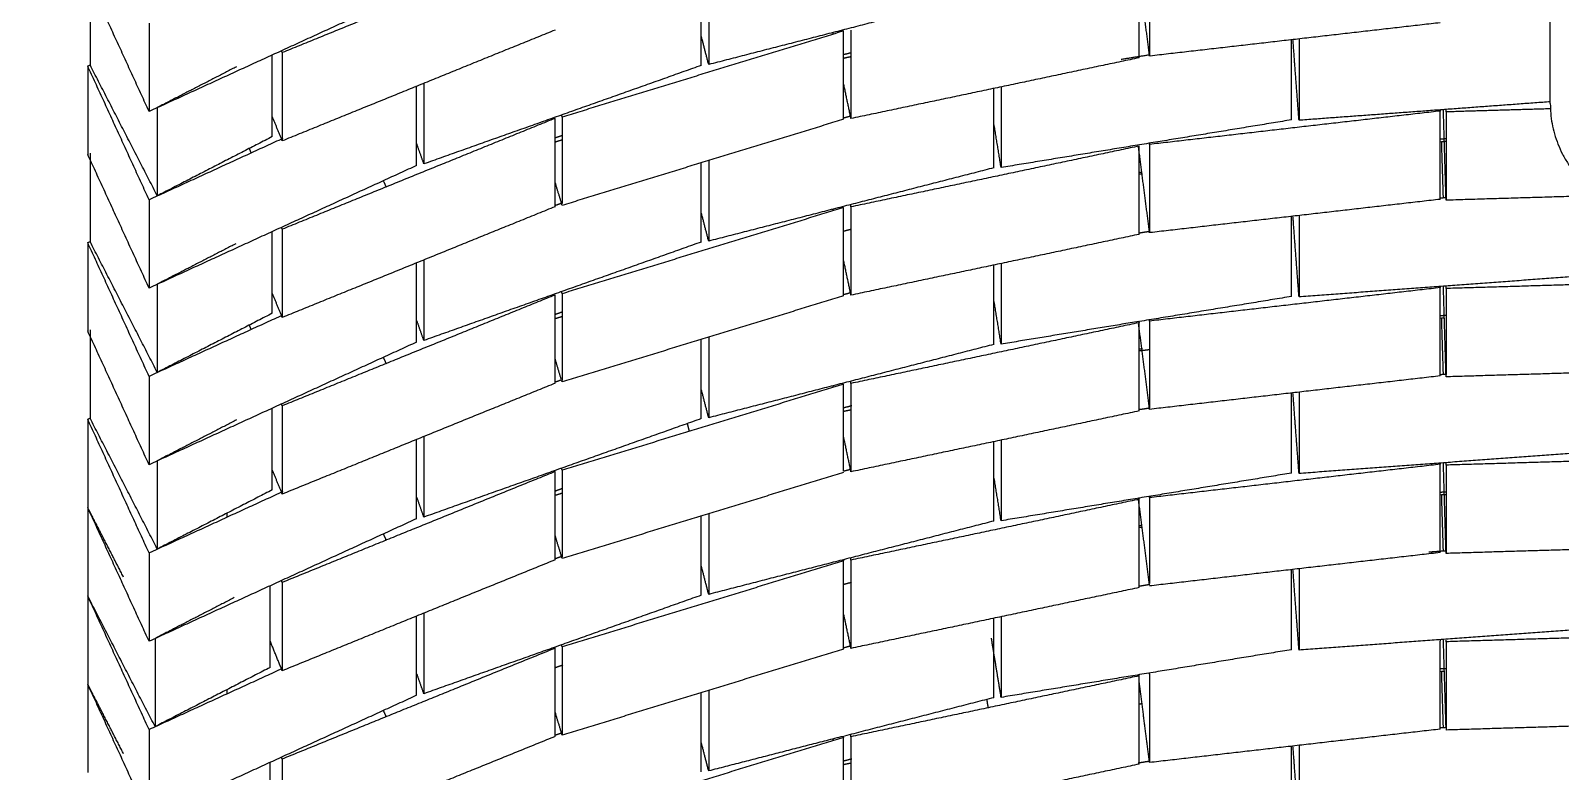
# Model space of a CAD drawing. Header units: centimetres. Extents: x 0 to 19.8, y 0 to 41.5.
# Drawn here: x 13.723 to 14.762, y 16.48 to 16.984 of the extents above; entities that cross this region are included whole.
import ezdxf

# ---------------------------------------------------------------- set-up
doc = ezdxf.new("R2010")
doc.units = ezdxf.units.CM
doc.layers.add('Make2D$Visible$Curves', color=7, linetype='Continuous', true_color=0x000000)

msp = doc.modelspace()

# ---------------------------------------------------------------- linework, layer by layer
at = {"layer": 'Make2D$Visible$Curves', "color": 18, "lineweight": -3, "true_color": 0x000000}
for points in [[(14.7553, 16.934), (14.7553, 18.2532), (14.7553, 19.5725)], [(14.0791, 17.0439), (13.9864, 17.0063), (13.8938, 16.9686)], [(14.4831, 16.9662), (14.4793, 16.9957), (14.4755, 17.0253)], [(14.4759, 16.9651), (14.4759, 16.9951), (14.4759, 17.0251)], [(14.4831, 17.0262), (14.4831, 16.9962), (14.4831, 16.9662)], [(13.8033, 16.9286), (13.7825, 16.974), (13.7616, 17.0195)], [(13.7632, 17.0202), (13.7632, 16.9902), (13.7632, 16.9602)], [(14.1835, 17.0153), (14.1835, 16.9879), (14.1835, 16.9605)], [(13.9851, 17.0119), (13.8942, 16.9703), (13.8033, 16.9286)], [(14.1785, 16.9599), (14.1785, 16.9867), (14.1785, 17.0135)], [(14.3772, 17.0103), (14.2803, 16.9854), (14.1835, 16.9605)], [(13.8033, 16.9886), (13.8033, 16.9586), (13.8033, 16.9286)], [(14.0791, 16.9839), (13.9864, 16.9463), (13.8938, 16.9086)], [(14.2802, 16.9838), (14.2802, 16.9538), (14.2802, 16.9238)], [(14.6805, 16.9889), (14.5821, 16.9776), (14.4836, 16.9663)], [(14.2752, 16.9833), (14.1796, 16.9541), (14.084, 16.9248)], [(14.1835, 16.9605), (14.181, 16.9702), (14.1785, 16.9798)], [(14.2681, 16.9812), (14.268, 16.9817), (14.2679, 16.9822)], [(14.2752, 16.9235), (14.2752, 16.9534), (14.2752, 16.9833)], [(14.5795, 16.9229), (14.5795, 16.9501), (14.5795, 16.9773)], [(14.5846, 16.9226), (14.5825, 16.95), (14.5805, 16.9774)], [(14.5846, 16.9779), (14.5846, 16.9502), (14.5846, 16.9226)], [(13.887, 16.9115), (13.887, 16.9393), (13.887, 16.9671)], [(13.8938, 16.9686), (13.8935, 16.9692), (13.8933, 16.9698)], [(13.8938, 16.9686), (13.8938, 16.9386), (13.8938, 16.9086)], [(14.2753, 16.9649), (14.2778, 16.9655), (14.2803, 16.966)], [(14.2754, 16.9674), (14.2779, 16.968), (14.2804, 16.9687)], [(14.4759, 16.9651), (14.3781, 16.9444), (14.2802, 16.9238)], [(14.4835, 16.9671), (14.4736, 16.9655), (14.4637, 16.9639)], [(13.7616, 16.9595), (13.7624, 16.9599), (13.7632, 16.9602)], [(13.7616, 16.9595), (13.7616, 16.9295), (13.7616, 16.8995)], [(13.8033, 16.8686), (13.7825, 16.914), (13.7616, 16.9595)], [(13.8089, 16.8713), (13.7861, 16.9157), (13.7632, 16.9602)], [(13.8627, 16.959), (13.8358, 16.9451), (13.8089, 16.9313)], [(14.1785, 16.9599), (14.0843, 16.9265), (13.99, 16.893)], [(13.9851, 16.8919), (13.9851, 16.919), (13.9851, 16.9461)], [(13.99, 16.9477), (13.99, 16.9204), (13.99, 16.893)], [(14.2802, 16.9238), (14.2777, 16.9356), (14.2752, 16.9474)], [(14.3772, 16.8903), (14.3772, 16.9173), (14.3772, 16.9443)], [(14.3822, 16.9453), (14.3822, 16.9179), (14.3822, 16.8905)], [(14.7555, 16.9352), (14.67, 16.9289), (14.5846, 16.9226)], [(13.8089, 16.9313), (13.8089, 16.9013), (13.8089, 16.8713)], [(13.8938, 16.9086), (13.8904, 16.9169), (13.887, 16.9252)], [(14.0791, 16.9239), (13.9864, 16.8863), (13.8938, 16.8486)], [(14.0791, 16.8639), (14.0791, 16.8939), (14.0791, 16.9239)], [(14.084, 16.9248), (14.0838, 16.9255), (14.0836, 16.9262)], [(14.084, 16.9248), (14.084, 16.8954), (14.084, 16.866)], [(14.2752, 16.9233), (14.1796, 16.8941), (14.084, 16.8648)], [(14.2801, 16.9254), (14.2774, 16.9247), (14.2748, 16.924)], [(14.5795, 16.9229), (14.4809, 16.9067), (14.3822, 16.8905)], [(14.6805, 16.9289), (14.5818, 16.9176), (14.4831, 16.9062)], [(14.6804, 16.9299), (14.6805, 16.9294), (14.6805, 16.9289)], [(14.6805, 16.8689), (14.6805, 16.8989), (14.6805, 16.9289)], [(14.6845, 16.8683), (14.6836, 16.8991), (14.6827, 16.9298)], [(14.7554, 16.9304), (14.7199, 16.9294), (14.6845, 16.9283)], [(14.6845, 16.9283), (14.6845, 16.9292), (14.6845, 16.93)], [(14.6845, 16.9283), (14.6845, 16.8983), (14.6845, 16.8683)], [(13.887, 16.9115), (13.848, 16.8914), (13.8089, 16.8713)], [(14.0791, 16.9107), (14.0817, 16.9116), (14.0842, 16.9125)], [(14.3822, 16.8905), (14.3797, 16.9058), (14.3772, 16.9211)], [(13.8942, 16.9103), (13.8488, 16.8894), (13.8033, 16.8686)], [(13.8727, 16.9004), (13.8721, 16.9019), (13.8715, 16.9035)], [(13.99, 16.893), (13.9875, 16.9), (13.9851, 16.907)], [(14.0793, 16.908), (14.0818, 16.9087), (14.0842, 16.9095)], [(14.4759, 16.9051), (14.3781, 16.8844), (14.2802, 16.8638)], [(14.4831, 16.8462), (14.4793, 16.8756), (14.4755, 16.905)], [(14.4759, 16.8451), (14.4759, 16.8751), (14.4759, 16.9051)], [(14.4831, 16.9062), (14.4831, 16.9068), (14.483, 16.9073)], [(14.4831, 16.9062), (14.4831, 16.8768), (14.4831, 16.8474)], [(14.6805, 16.91), (14.6825, 16.9101), (14.6845, 16.9102)], [(14.6815, 16.9083), (14.6831, 16.9083), (14.6847, 16.9084)], [(14.6827, 16.8698), (14.6821, 16.8891), (14.6815, 16.9083)], [(13.8033, 16.8086), (13.7825, 16.854), (13.7616, 16.8995)], [(13.7632, 16.9002), (13.7632, 16.8702), (13.7632, 16.8402)], [(13.9851, 16.8919), (13.8942, 16.8503), (13.8033, 16.8086)], [(14.1785, 16.8399), (14.1785, 16.8668), (14.1785, 16.8937)], [(14.1835, 16.8953), (14.1835, 16.8679), (14.1835, 16.8405)], [(14.3772, 16.8903), (14.2803, 16.8654), (14.1835, 16.8405)], [(13.9626, 16.8811), (13.9635, 16.8792), (13.9643, 16.8773)], [(14.084, 16.8648), (14.0815, 16.8729), (14.0791, 16.8809)], [(14.4761, 16.8872), (14.4769, 16.8874), (14.4778, 16.8875)], [(14.4761, 16.8861), (14.4771, 16.8862), (14.4782, 16.8863)], [(14.6847, 16.87), (14.6825, 16.8698), (14.6804, 16.8697)], [(14.7891, 16.8714), (14.7368, 16.8699), (14.6845, 16.8683)], [(13.8033, 16.8686), (13.8033, 16.8386), (13.8033, 16.8086)], [(14.0791, 16.8639), (13.9864, 16.8263), (13.8938, 16.7886)], [(14.0836, 16.8662), (14.0811, 16.8653), (14.0787, 16.8645)], [(14.2752, 16.8633), (14.1796, 16.8341), (14.084, 16.8048)], [(14.1835, 16.8405), (14.181, 16.8502), (14.1785, 16.8598)], [(14.2681, 16.8612), (14.268, 16.8617), (14.2679, 16.8622)], [(14.2752, 16.8036), (14.2752, 16.8335), (14.2752, 16.8633)], [(14.2802, 16.8638), (14.2801, 16.8645), (14.2799, 16.8653)], [(14.2802, 16.8638), (14.2802, 16.8338), (14.2802, 16.8038)], [(14.6805, 16.8689), (14.582, 16.8576), (14.4835, 16.8463)], [(13.8938, 16.8486), (13.8935, 16.8492), (13.8933, 16.8498)], [(13.8938, 16.8486), (13.8938, 16.8186), (13.8938, 16.7886)], [(14.2754, 16.8474), (14.2779, 16.8481), (14.2805, 16.8487)], [(14.5795, 16.8029), (14.5795, 16.8301), (14.5795, 16.8574)], [(14.5846, 16.8026), (14.5825, 16.83), (14.5805, 16.8574)], [(14.5846, 16.8579), (14.5846, 16.8302), (14.5846, 16.8026)], [(13.7616, 16.8395), (13.7622, 16.8398), (13.7628, 16.84)], [(13.7616, 16.8395), (13.7616, 16.8095), (13.7616, 16.7795)], [(13.8033, 16.7486), (13.7825, 16.794), (13.7616, 16.8395)], [(13.8089, 16.7513), (13.7861, 16.7957), (13.7632, 16.8402)], [(13.8622, 16.8387), (13.8356, 16.825), (13.8089, 16.8113)], [(13.887, 16.7915), (13.887, 16.8192), (13.887, 16.847)], [(14.1785, 16.8399), (14.0843, 16.8065), (13.99, 16.773)], [(14.4759, 16.8451), (14.3781, 16.8244), (14.2802, 16.8038)], [(14.4834, 16.8471), (14.4797, 16.8465), (14.4759, 16.8459)], [(13.99, 16.8279), (13.99, 16.8005), (13.99, 16.773)], [(13.9851, 16.7719), (13.9851, 16.7988), (13.9851, 16.8257)], [(14.2802, 16.8038), (14.2777, 16.8156), (14.2752, 16.8274)], [(14.3772, 16.7703), (14.3772, 16.7973), (14.3772, 16.8242)], [(14.3822, 16.8253), (14.3822, 16.7979), (14.3822, 16.7705)], [(14.784, 16.8173), (14.6843, 16.81), (14.5846, 16.8026)], [(13.8089, 16.8113), (13.8089, 16.7813), (13.8089, 16.7513)], [(14.6805, 16.8089), (14.5818, 16.7976), (14.4831, 16.7862)], [(14.6804, 16.8097), (14.6805, 16.8093), (14.6805, 16.8089)], [(14.6805, 16.7489), (14.6805, 16.7789), (14.6805, 16.8089)], [(14.6845, 16.7483), (14.6836, 16.7792), (14.6827, 16.8101)], [(14.8839, 16.8142), (14.7842, 16.8113), (14.6845, 16.8083)], [(14.6845, 16.8083), (14.6845, 16.8091), (14.6845, 16.81)], [(14.6845, 16.8083), (14.6845, 16.7792), (14.6845, 16.7501)], [(13.8938, 16.7886), (13.8904, 16.7969), (13.887, 16.8052)], [(14.0791, 16.8039), (13.9864, 16.7663), (13.8938, 16.7286)], [(14.0791, 16.7446), (14.0791, 16.7743), (14.0791, 16.8039)], [(14.084, 16.8048), (14.0838, 16.8055), (14.0836, 16.8062)], [(14.084, 16.8048), (14.084, 16.7753), (14.084, 16.7459)], [(14.2752, 16.8033), (14.1796, 16.7741), (14.084, 16.7448)], [(14.2801, 16.8054), (14.2775, 16.8047), (14.2748, 16.804)], [(14.3822, 16.7705), (14.3797, 16.7858), (14.3772, 16.8011)], [(14.5795, 16.8029), (14.5279, 16.7944), (14.4762, 16.7859)], [(13.894, 16.7902), (13.8486, 16.7694), (13.8033, 16.7486)], [(13.887, 16.7915), (13.848, 16.7714), (13.8089, 16.7513)], [(13.99, 16.773), (13.9876, 16.7799), (13.9851, 16.7868)], [(14.0791, 16.7879), (14.0815, 16.7886), (14.084, 16.7894)], [(14.0795, 16.7909), (14.0819, 16.7917), (14.0843, 16.7926)], [(14.4757, 16.7861), (14.4758, 16.7856), (14.4759, 16.7851)], [(14.4831, 16.7862), (14.4831, 16.7866), (14.483, 16.787)], [(14.4831, 16.7862), (14.4831, 16.7565), (14.4831, 16.7269)], [(14.6808, 16.79), (14.6827, 16.7901), (14.6846, 16.7902)], [(14.6827, 16.75), (14.6821, 16.7691), (14.6815, 16.7883)], [(14.6815, 16.7883), (14.6823, 16.7883), (14.6832, 16.7883)], [(13.8033, 16.6886), (13.7825, 16.734), (13.7616, 16.7795)], [(13.7632, 16.7802), (13.7632, 16.7502), (13.7632, 16.7202)], [(13.8727, 16.7804), (13.8721, 16.7819), (13.8715, 16.7835)], [(14.4755, 16.785), (14.3779, 16.7644), (14.2802, 16.7438)], [(14.4758, 16.7859), (14.429, 16.7782), (14.3822, 16.7705)], [(14.4831, 16.7262), (14.4794, 16.7553), (14.4756, 16.7844)], [(14.4759, 16.7251), (14.4759, 16.7551), (14.4759, 16.7851)], [(13.9851, 16.7719), (13.8942, 16.7303), (13.8033, 16.6886)], [(14.1785, 16.7199), (14.1785, 16.7468), (14.1785, 16.7737)], [(14.1835, 16.7753), (14.1835, 16.7479), (14.1835, 16.7205)], [(14.3772, 16.7703), (14.2803, 16.7454), (14.1835, 16.7205)], [(14.4759, 16.7672), (14.4771, 16.7674), (14.4783, 16.7676)], [(14.4763, 16.7661), (14.4798, 16.7665), (14.4832, 16.7669)], [(13.9624, 16.7615), (13.9634, 16.7594), (13.9643, 16.7573)], [(14.0834, 16.7466), (14.0812, 16.7538), (14.0791, 16.7609)], [(13.8033, 16.7486), (13.8033, 16.7186), (13.8033, 16.6886)], [(14.0833, 16.7461), (14.0811, 16.7453), (14.0788, 16.7445)], [(14.084, 16.7448), (14.0838, 16.7453), (14.0837, 16.7459)], [(14.2802, 16.7438), (14.2801, 16.7445), (14.2799, 16.7453)], [(14.6805, 16.7489), (14.5818, 16.7376), (14.4831, 16.7262)], [(14.6847, 16.75), (14.6824, 16.7498), (14.6802, 16.7497)], [(14.8844, 16.7543), (14.7845, 16.7513), (14.6845, 16.7483)], [(14.0791, 16.7439), (13.9864, 16.7063), (13.8938, 16.6686)], [(14.2752, 16.7433), (14.1796, 16.7141), (14.084, 16.6848)], [(14.1835, 16.7205), (14.181, 16.7302), (14.1785, 16.7398)], [(14.2681, 16.7413), (14.268, 16.7418), (14.2679, 16.7422)], [(14.2752, 16.6841), (14.2752, 16.7137), (14.2752, 16.7433)], [(14.2802, 16.7438), (14.2802, 16.7138), (14.2802, 16.6838)], [(14.5795, 16.6829), (14.5795, 16.7101), (14.5795, 16.7373)], [(14.5846, 16.6826), (14.5825, 16.71), (14.5805, 16.7374)], [(14.5846, 16.7379), (14.5846, 16.7102), (14.5846, 16.6826)], [(13.887, 16.6715), (13.887, 16.6993), (13.887, 16.7271)], [(13.8938, 16.7286), (13.8935, 16.7292), (13.8933, 16.7298)], [(13.8938, 16.7286), (13.8938, 16.6986), (13.8938, 16.6686)], [(14.2752, 16.7249), (14.2778, 16.7255), (14.2803, 16.726)], [(14.2756, 16.7275), (14.2782, 16.7281), (14.2807, 16.7288)], [(14.4759, 16.7251), (14.3781, 16.7044), (14.2802, 16.6838)], [(14.483, 16.727), (14.4798, 16.7265), (14.4765, 16.726)], [(13.7616, 16.7195), (13.7624, 16.7199), (13.7632, 16.7202)], [(13.7616, 16.7195), (13.7616, 16.6895), (13.7616, 16.6595)], [(13.8033, 16.6286), (13.7825, 16.674), (13.7616, 16.7195)], [(13.8089, 16.6313), (13.7861, 16.6757), (13.7632, 16.7202)], [(13.8627, 16.719), (13.8358, 16.7051), (13.8089, 16.6913)], [(14.1785, 16.7199), (14.0843, 16.6865), (13.99, 16.653)], [(14.1704, 16.7113), (14.1698, 16.7139), (14.1691, 16.7165)], [(13.9851, 16.6519), (13.9851, 16.6788), (13.9851, 16.7057)], [(13.99, 16.7077), (13.99, 16.6804), (13.99, 16.653)], [(14.2802, 16.6838), (14.2777, 16.6957), (14.2752, 16.7075)], [(14.3772, 16.6503), (14.3772, 16.6773), (14.3772, 16.7042)], [(14.3822, 16.7053), (14.3822, 16.6779), (14.3822, 16.6505)], [(14.784, 16.6973), (14.6843, 16.69), (14.5846, 16.6826)], [(14.8844, 16.6943), (14.7845, 16.6913), (14.6845, 16.6883)], [(13.8089, 16.6913), (13.8089, 16.6613), (13.8089, 16.6313)], [(13.8938, 16.6686), (13.8904, 16.6769), (13.887, 16.6852)], [(14.0791, 16.6839), (13.9864, 16.6463), (13.8938, 16.6086)], [(14.0791, 16.6239), (14.0791, 16.6539), (14.0791, 16.6839)], [(14.084, 16.6848), (14.0838, 16.6855), (14.0836, 16.6862)], [(14.084, 16.6848), (14.084, 16.6553), (14.084, 16.6258)], [(14.2752, 16.6833), (14.1796, 16.6541), (14.084, 16.6248)], [(14.2804, 16.6854), (14.2779, 16.6848), (14.2754, 16.6842)], [(14.5795, 16.6829), (14.4809, 16.6667), (14.3822, 16.6505)], [(14.6805, 16.6889), (14.5818, 16.6776), (14.4831, 16.6662)], [(14.6804, 16.6898), (14.6805, 16.6894), (14.6805, 16.6889)], [(14.6805, 16.6289), (14.6805, 16.6589), (14.6805, 16.6889)], [(14.6845, 16.6283), (14.6836, 16.6591), (14.6827, 16.6898)], [(14.6845, 16.6883), (14.6845, 16.6891), (14.6845, 16.69)], [(14.6845, 16.6883), (14.6845, 16.6583), (14.6845, 16.6283)], [(14.0792, 16.6708), (14.0816, 16.6716), (14.084, 16.6725)], [(14.3822, 16.6505), (14.3797, 16.6658), (14.3772, 16.6811)], [(13.8942, 16.6703), (13.8488, 16.6494), (13.8033, 16.6286)], [(13.887, 16.6715), (13.848, 16.6514), (13.8089, 16.6313)], [(13.99, 16.653), (13.9876, 16.6599), (13.9851, 16.6668)], [(14.0792, 16.6679), (14.0816, 16.6686), (14.084, 16.6694)], [(14.4759, 16.6651), (14.3781, 16.6444), (14.2802, 16.6238)], [(14.483, 16.6073), (14.4793, 16.6362), (14.4755, 16.6651)], [(14.4757, 16.6663), (14.4758, 16.6657), (14.4759, 16.6651)], [(14.4759, 16.6055), (14.4759, 16.6353), (14.4759, 16.6651)], [(14.4831, 16.6662), (14.4831, 16.6666), (14.483, 16.667)], [(14.4831, 16.6662), (14.4831, 16.637), (14.4831, 16.6078)], [(14.681, 16.67), (14.6828, 16.6701), (14.6846, 16.6703)], [(14.6815, 16.6683), (14.6831, 16.6683), (14.6846, 16.6684)], [(14.6827, 16.6298), (14.6821, 16.6491), (14.6815, 16.6683)], [(13.7616, 16.6595), (13.7616, 16.6295), (13.7616, 16.5995)], [(13.786, 16.6121), (13.7738, 16.6358), (13.7616, 16.6595)], [(13.8033, 16.5686), (13.7825, 16.614), (13.7616, 16.6595)], [(13.9851, 16.6519), (13.8942, 16.6103), (13.8033, 16.5686)], [(13.8561, 16.6556), (13.8561, 16.6542), (13.8561, 16.6528)], [(14.1785, 16.5999), (14.1785, 16.627), (14.1785, 16.6541)], [(14.1835, 16.6555), (14.1835, 16.628), (14.1835, 16.6005)], [(13.9624, 16.6415), (13.9634, 16.6394), (13.9643, 16.6373)], [(14.084, 16.6248), (14.0815, 16.6329), (14.0791, 16.6409)], [(14.3772, 16.6503), (14.2803, 16.6254), (14.1835, 16.6005)], [(14.4762, 16.6473), (14.4771, 16.6474), (14.478, 16.6476)], [(14.4763, 16.6461), (14.4772, 16.6462), (14.4781, 16.6463)], [(14.8828, 16.6342), (14.7837, 16.6313), (14.6845, 16.6283)], [(13.8033, 16.6286), (13.8033, 16.5986), (13.8033, 16.5686)], [(14.0791, 16.6239), (13.9864, 16.5863), (13.8938, 16.5486)], [(14.0845, 16.6265), (14.0818, 16.6256), (14.0791, 16.6246)], [(14.2752, 16.6233), (14.1796, 16.5941), (14.084, 16.5648)], [(14.1835, 16.6005), (14.181, 16.6102), (14.1785, 16.6198)], [(14.275, 16.6241), (14.2751, 16.6237), (14.2752, 16.6233)], [(14.2752, 16.5633), (14.2752, 16.5933), (14.2752, 16.6233)], [(14.2802, 16.6238), (14.2801, 16.6245), (14.2799, 16.6253)], [(14.2802, 16.6238), (14.2802, 16.5938), (14.2802, 16.5638)], [(14.6805, 16.6289), (14.5818, 16.6176), (14.4831, 16.6062)], [(14.6849, 16.63), (14.6789, 16.6296), (14.6729, 16.6291)], [(13.8938, 16.6086), (13.8935, 16.6092), (13.8933, 16.6098)], [(14.5795, 16.5629), (14.5795, 16.5901), (14.5795, 16.6173)], [(14.5846, 16.5626), (14.5825, 16.59), (14.5805, 16.6174)], [(14.5846, 16.6179), (14.5846, 16.5902), (14.5846, 16.5626)], [(13.7616, 16.5995), (13.7616, 16.5695), (13.7616, 16.5395)], [(13.8033, 16.5086), (13.7825, 16.554), (13.7616, 16.5995)], [(13.8074, 16.5106), (13.7845, 16.555), (13.7616, 16.5995)], [(13.8855, 16.5508), (13.8855, 16.5785), (13.8855, 16.6063)], [(13.8938, 16.6086), (13.8938, 16.5786), (13.8938, 16.5486)], [(14.1785, 16.5999), (14.0843, 16.5665), (13.99, 16.533)], [(14.2754, 16.6074), (14.2779, 16.6081), (14.2805, 16.6087)], [(14.4759, 16.6051), (14.3781, 16.5844), (14.2802, 16.5638)], [(14.4831, 16.6071), (14.4794, 16.6065), (14.4758, 16.6059)], [(13.8612, 16.5983), (13.8343, 16.5844), (13.8074, 16.5706)], [(13.9851, 16.5319), (13.9851, 16.5588), (13.9851, 16.5857)], [(13.99, 16.5877), (13.99, 16.5604), (13.99, 16.533)], [(14.2802, 16.5638), (14.2777, 16.5756), (14.2752, 16.5874)], [(14.3772, 16.5303), (14.3772, 16.5574), (14.3772, 16.5844)], [(14.3822, 16.5853), (14.3822, 16.5579), (14.3822, 16.5305)], [(13.8074, 16.5706), (13.8074, 16.5406), (13.8074, 16.5106)], [(13.8938, 16.5486), (13.8896, 16.5588), (13.8855, 16.569)], [(14.3822, 16.5305), (14.3789, 16.5506), (14.3756, 16.5708)], [(14.784, 16.5773), (14.6843, 16.57), (14.5846, 16.5626)], [(14.6804, 16.5697), (14.6805, 16.5693), (14.6805, 16.5689)], [(14.6805, 16.5089), (14.6805, 16.5389), (14.6805, 16.5689)], [(14.6845, 16.51), (14.6836, 16.5399), (14.6827, 16.5698)], [(14.8844, 16.5743), (14.7845, 16.5713), (14.6845, 16.5683)], [(14.6845, 16.5683), (14.6845, 16.5689), (14.6845, 16.5694)], [(14.6845, 16.5683), (14.6845, 16.5383), (14.6845, 16.5083)], [(14.0791, 16.5639), (13.9864, 16.5263), (13.8938, 16.4886)], [(14.0788, 16.5645), (14.0789, 16.5642), (14.0791, 16.5639)], [(14.0791, 16.5044), (14.0791, 16.5342), (14.0791, 16.5639)], [(14.084, 16.5648), (14.0838, 16.5655), (14.0836, 16.5662)], [(14.084, 16.5648), (14.084, 16.5348), (14.084, 16.5048)], [(14.2752, 16.5633), (14.1796, 16.5341), (14.084, 16.5048)], [(14.2801, 16.5654), (14.2777, 16.5647), (14.2752, 16.5641)], [(14.5795, 16.5629), (14.4809, 16.5467), (14.3822, 16.5305)], [(13.8937, 16.55), (13.8485, 16.5293), (13.8033, 16.5086)], [(13.8855, 16.5508), (13.8464, 16.5307), (13.8074, 16.5106)], [(14.0791, 16.5507), (14.0818, 16.5517), (14.0845, 16.5526)], [(14.4831, 16.5462), (14.4831, 16.5466), (14.483, 16.547)], [(14.6808, 16.55), (14.6826, 16.5501), (14.6845, 16.5502)], [(14.6827, 16.51), (14.6821, 16.5291), (14.6815, 16.5483)], [(14.6815, 16.5483), (14.6824, 16.5483), (14.6833, 16.5483)], [(13.7616, 16.5395), (13.7616, 16.5095), (13.7616, 16.4795)], [(13.786, 16.4921), (13.7738, 16.5158), (13.7616, 16.5395)], [(13.8033, 16.4486), (13.7825, 16.494), (13.7616, 16.5395)], [(13.99, 16.533), (13.9876, 16.5399), (13.9851, 16.5468)], [(14.4759, 16.5451), (14.3781, 16.5244), (14.2802, 16.5038)], [(14.4755, 16.5451), (14.4755, 16.5452), (14.4755, 16.5453)], [(14.4758, 16.5459), (14.4758, 16.5455), (14.4759, 16.5451)], [(14.4759, 16.4852), (14.4759, 16.5152), (14.4759, 16.5451)], [(14.4831, 16.4862), (14.4795, 16.5141), (14.4759, 16.5419)], [(14.4831, 16.5462), (14.4831, 16.5162), (14.4831, 16.4862)], [(13.9851, 16.5319), (13.8942, 16.4903), (13.8033, 16.4486)], [(13.8561, 16.5357), (13.8561, 16.5342), (13.8561, 16.5328)], [(14.1785, 16.4799), (14.1785, 16.5068), (14.1785, 16.5337)], [(14.1835, 16.5353), (14.1835, 16.5079), (14.1835, 16.4805)], [(14.3772, 16.5303), (14.3265, 16.5173), (14.2757, 16.5042)], [(14.3735, 16.5235), (14.373, 16.5263), (14.3726, 16.5291)], [(14.4761, 16.5261), (14.477, 16.5262), (14.4779, 16.5263)], [(13.9624, 16.5215), (13.9634, 16.5194), (13.9643, 16.5173)], [(14.084, 16.5048), (14.0815, 16.5129), (14.0791, 16.5209)], [(13.8033, 16.5086), (13.8033, 16.4786), (13.8033, 16.4486)], [(14.084, 16.5064), (14.0813, 16.5054), (14.0787, 16.5045)], [(14.6805, 16.5089), (14.5818, 16.4976), (14.4831, 16.4862)], [(14.6846, 16.51), (14.6828, 16.5098), (14.6809, 16.5097)], [(14.8844, 16.5143), (14.7845, 16.5113), (14.6845, 16.5083)], [(14.0791, 16.5039), (13.9864, 16.4663), (13.8938, 16.4286)], [(14.2752, 16.5033), (14.1796, 16.4741), (14.084, 16.4448)], [(14.1835, 16.4805), (14.181, 16.4902), (14.1785, 16.4998)], [(14.2748, 16.504), (14.2291, 16.4923), (14.1835, 16.4805)], [(14.2681, 16.5013), (14.268, 16.5018), (14.2679, 16.5022)], [(14.275, 16.5041), (14.2751, 16.5037), (14.2752, 16.5033)], [(14.2752, 16.4433), (14.2752, 16.4733), (14.2752, 16.5033)], [(14.2802, 16.5038), (14.2801, 16.5045), (14.2799, 16.5053)], [(14.2802, 16.5038), (14.2802, 16.4738), (14.2802, 16.4438)], [(14.5795, 16.4429), (14.5795, 16.4701), (14.5795, 16.4973)], [(14.5846, 16.4426), (14.5825, 16.47), (14.5805, 16.4974)], [(14.5846, 16.4979), (14.5846, 16.4702), (14.5846, 16.4426)], [(13.8855, 16.4308), (13.8855, 16.4585), (13.8855, 16.4863)], [(13.8938, 16.4886), (13.8935, 16.4892), (13.8933, 16.4898)], [(13.8938, 16.4886), (13.8938, 16.4586), (13.8938, 16.4286)], [(14.2753, 16.4874), (14.278, 16.4881), (14.2807, 16.4888)], [(14.2753, 16.4849), (14.2778, 16.4855), (14.2803, 16.486)], [(14.4759, 16.4851), (14.3781, 16.4644), (14.2802, 16.4438)], [(14.4835, 16.4871), (14.4794, 16.4865), (14.4753, 16.4858)]]:
    msp.add_open_spline(points, degree=2, dxfattribs=at)
for points, weights, knots in [([(14.7558, 18.0321), (13.8662, 17.9996), (13.213, 17.3947), (12.4439, 16.6825), (12.4439, 15.6341)], [0.854751958775, 0.866802022462, 1, 0.846767797442, 0.853867800566], [2.055138, 2.055138, 2.055138, 3.769279, 3.769279, 5.741243, 5.741243, 5.741243]), ([(12.5439, 15.6341), (12.5439, 16.6388), (13.281, 17.3214), (13.9053, 17.8995), (14.7555, 17.932)], [0.853867800566, 0.846767797442, 1, 0.867107537457, 0.85480787438], [-5.741243, -5.741243, -5.741243, -3.769279, -3.769279, -2.059069, -2.059069, -2.059069]), ([(14.7553, 17.832), (13.9052, 17.7994), (13.281, 17.2214), (12.9554, 16.9199), (12.7654, 16.5189)], [0.854810851806, 0.867123612814, 1, 0.925991554725, 0.889384111728], [2.059276, 2.059276, 2.059276, 3.769279, 3.769279, 4.721703, 4.721703, 4.721703]), ([(14.7553, 16.934), (14.7553, 16.8593), (14.8299, 16.859), (14.9049, 16.8586), (14.9053, 16.9336)], [0.998021399949, 0.708099445518, 1, 0.707106781187, 1], [0.2360187, 0.2360187, 0.2360187, 0.3534292, 0.3534292, 0.4712389, 0.4712389, 0.4712389])]:
    msp.add_rational_spline(points, weights, degree=2, knots=knots, dxfattribs=at)

doc.saveas('drawing.dxf')
